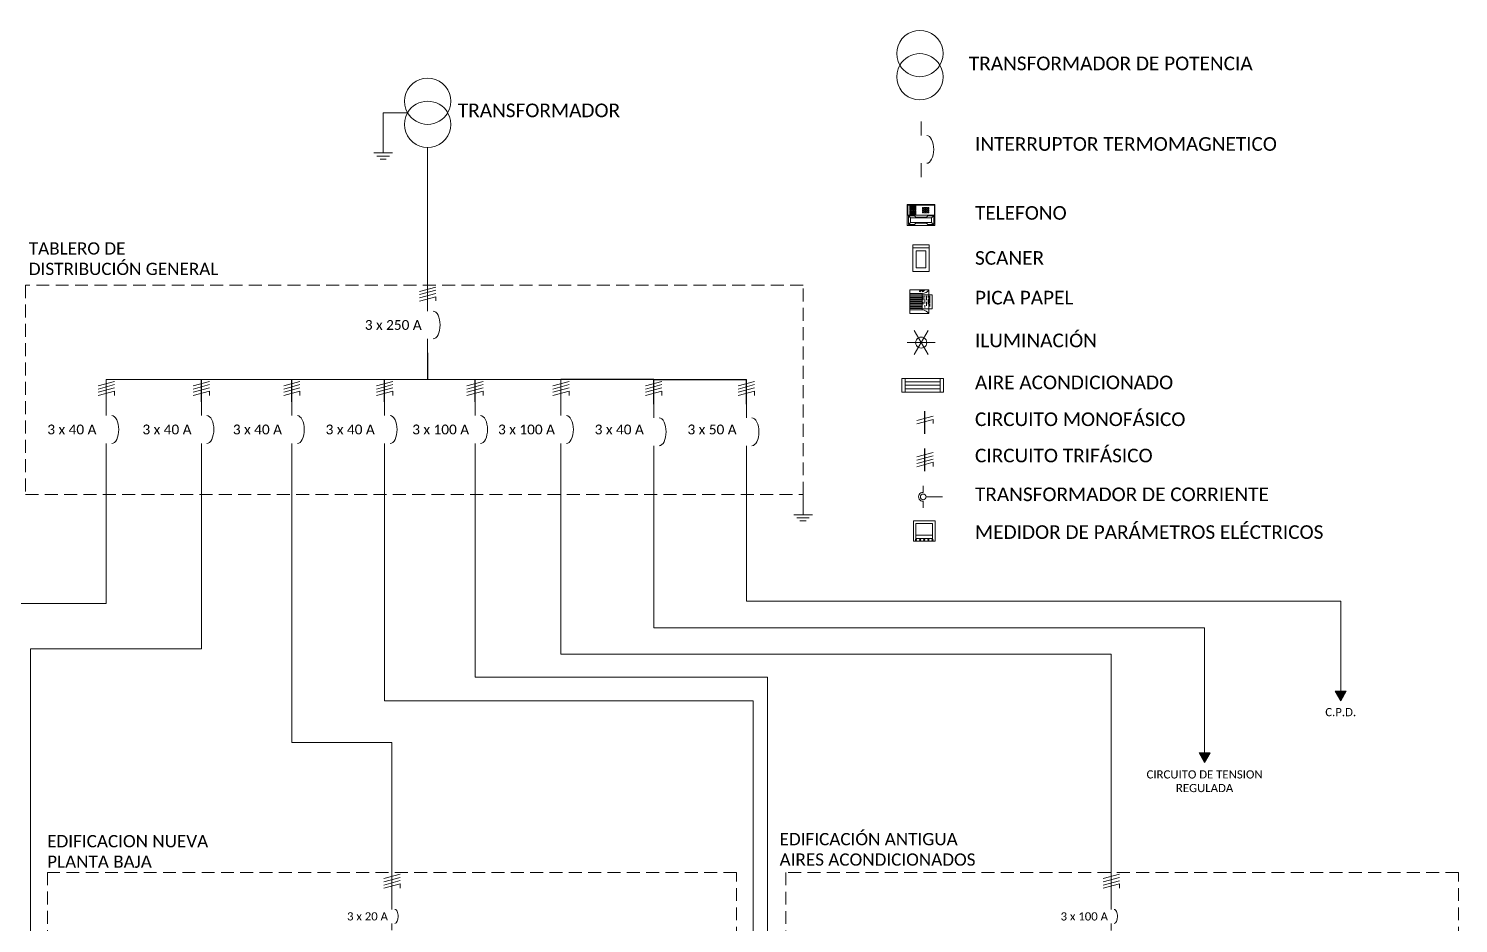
# Model space of a CAD drawing. Header units: inches. Extents: x 53 to 841, y 55 to 416.
# Drawn here: x 198.8 to 476.2, y 237.8 to 411.5 of the extents above; entities that cross this region are included whole.
import ezdxf

# ---------------------------------------------------------------- set-up
doc = ezdxf.new("R2010")
doc.units = ezdxf.units.IN
doc.header["$MEASUREMENT"] = 0
doc.linetypes.add('DASHED', pattern=[0.75, 0.5, -0.25])
for name, color, linetype in [('CONDUIT', 3, 'Continuous'), ('CONECTOR', 7, 'Continuous'), ('CONEX__ELÉCTRICAS_COMUNICACIÓN', 7, 'Continuous'), ('ELECTRICIDAD', 7, 'Continuous'), ('EQUIPO', 7, 'Continuous'), ('HVAC', 7, 'Continuous')]:
    doc.layers.add(name, color=color, linetype=linetype)
doc.styles.get("Standard").update_dxf_attribs({"font": 'arial.ttf'})

msp = doc.modelspace()

# ---------------------------------------------------------------- hatches: boundary and pattern name
h = msp.add_hatch(color=140)
h.dxf.hatch_style = 1
h.paths.add_polyline_path([(454.46, 282.84), (453.38, 282.84), (452.3, 282.84), (453.38, 280.97)])
h = msp.add_hatch(color=140)
h.dxf.hatch_style = 1
h.paths.add_polyline_path([(428.05, 270.85), (426.97, 270.85), (425.89, 270.85), (426.97, 268.98)])

# ---------------------------------------------------------------- linework, layer by layer
at = {"lineweight": 13}
for p, q in [((274.65, 360.44), (277.81, 361.29)), ((274.65, 359.81), (277.81, 360.65)), ((274.65, 359.17), (277.81, 360.02)), ((274.65, 358.54), (277.81, 359.38)), ((277.81, 359.38), (277.81, 358.58)), ((212.31, 342.13), (215.46, 342.97)), ((212.31, 341.49), (215.46, 342.34)), ((212.31, 340.86), (215.46, 341.7)), ((230.76, 342.13), (233.91, 342.97)), ((230.76, 341.49), (233.91, 342.34)), ((230.76, 340.86), (233.91, 341.7)), ((248.31, 342.13), (251.46, 342.97)), ((248.31, 341.49), (251.46, 342.34)), ((248.31, 340.86), (251.46, 341.7)), ((266.31, 342.13), (269.46, 342.97)), ((266.31, 341.49), (269.46, 342.34)), ((266.31, 340.86), (269.46, 341.7)), ((283.86, 342.13), (287.01, 342.97)), ((283.86, 341.49), (287.01, 342.34)), ((283.86, 340.86), (287.01, 341.7)), ((300.51, 342.13), (303.66, 342.97)), ((300.51, 341.49), (303.66, 342.34)), ((300.51, 340.86), (303.66, 341.7)), ((318.51, 342.13), (321.66, 342.97)), ((318.51, 341.49), (321.66, 342.34)), ((318.51, 340.86), (321.66, 341.7)), ((336.51, 342.13), (339.66, 342.97)), ((336.51, 341.49), (339.66, 342.34)), ((336.51, 340.86), (339.66, 341.7)), ((212.31, 340.22), (215.46, 341.07)), ((215.46, 341.07), (215.46, 340.26)), ((230.76, 340.22), (233.91, 341.07)), ((233.91, 341.07), (233.91, 340.26)), ((248.31, 340.22), (251.46, 341.07)), ((251.46, 341.07), (251.46, 340.26)), ((266.31, 340.22), (269.46, 341.07)), ((269.46, 341.07), (269.46, 340.26)), ((283.86, 340.22), (287.01, 341.07)), ((287.01, 341.07), (287.01, 340.26)), ((300.51, 340.22), (303.66, 341.07)), ((303.66, 341.07), (303.66, 340.26)), ((318.51, 340.22), (321.66, 341.07)), ((321.66, 341.07), (321.66, 340.26)), ((336.51, 340.22), (339.66, 341.07)), ((339.66, 341.07), (339.66, 340.26)), ((371.16, 335.39), (374.32, 336.24)), ((371.16, 334.76), (374.32, 335.6)), ((374.32, 335.6), (374.32, 334.8)), ((371.16, 328.32), (374.32, 329.17)), ((371.16, 327.69), (374.32, 328.54)), ((371.16, 327.06), (374.32, 327.9)), ((371.16, 326.42), (374.32, 327.27)), ((374.32, 327.27), (374.32, 326.46)), ((372.38, 321.43), (372.38, 322.7)), ((372.38, 318.45), (372.38, 319.72)), ((372.92, 320.56), (376.09, 320.56)), ((267.73, 246.49), (270.89, 247.34)), ((407.29, 246.48), (410.45, 247.32)), ((267.73, 245.86), (270.89, 246.7)), ((267.73, 245.22), (270.89, 246.07)), ((267.73, 244.59), (270.89, 245.43)), ((270.89, 245.43), (270.89, 244.63)), ((407.29, 245.84), (410.45, 246.69)), ((407.29, 245.21), (410.45, 246.06)), ((407.29, 244.58), (410.45, 245.42)), ((410.45, 245.42), (410.45, 244.61))]:
    msp.add_line(p, q, dxfattribs=at)
for p, q in [((276.23, 348.52), (276.23, 343.31)), ((232.34, 339.03), (232.34, 343.31)), ((249.89, 339.03), (249.89, 343.31)), ((267.89, 339.03), (267.89, 343.31)), ((285.44, 339.03), (285.44, 343.31)), ((320.09, 343.31), (302.09, 343.31)), ((320.09, 343.31), (338.09, 343.31)), ((320.09, 338.58), (320.09, 343.31)), ((338.09, 338.58), (338.09, 343.31)), ((372.64, 337.19), (372.64, 332.79)), ((372.64, 329.93), (372.64, 325.53))]:
    msp.add_line(p, q)
at = {"color": 140, "lineweight": 13, "ltscale": 0.2}
for p, q in [((453.38, 282.84), (452.3, 282.84)), ((452.3, 282.84), (453.38, 280.97)), ((453.38, 282.84), (454.46, 282.84)), ((454.46, 282.84), (453.38, 280.97)), ((426.97, 270.85), (425.89, 270.85)), ((425.89, 270.85), (426.97, 268.98)), ((426.97, 270.85), (428.05, 270.85)), ((428.05, 270.85), (426.97, 268.98))]:
    msp.add_line(p, q, dxfattribs=at)
at = {"color": 165, "linetype": 'DASHED', "lineweight": 13, "ltscale": 5}
for points in [[(198.24, 320.99), (349.07, 320.99), (349.07, 361.63), (198.24, 361.63)], [(202.49, 212.13), (336.14, 212.13), (336.14, 247.68), (202.49, 247.68)], [(345.71, 212.12), (476.21, 212.12), (476.21, 247.67), (345.71, 247.67)]]:
    msp.add_lwpolyline(points, close=True, dxfattribs=at)
at = {"lineweight": 13}
msp.add_circle((372.38, 320.56), 0.547, dxfattribs=at)
msp.add_arc((372.34, 320.57), 0.855, 87.7316, 272.2684, dxfattribs=at)
at = {"layer": 'CONDUIT', "color": 7, "lineweight": 13}
msp.add_line((370.97, 313.11), (374.19, 313.11), dxfattribs=at)
for points in [[(370.47, 315.9), (374.69, 315.9), (374.69, 311.96), (370.47, 311.96)], [(370.97, 315.4), (374.19, 315.4), (374.19, 312.46), (370.97, 312.46)]]:
    msp.add_lwpolyline(points, close=True, dxfattribs=at)
for centre in [(370.97, 312.21), (371.78, 312.21), (372.58, 312.21), (373.38, 312.21), (374.19, 312.21)]:
    msp.add_circle(centre, 0.118, dxfattribs=at)
at = {"layer": 'CONECTOR', "linetype": 'Continuous', "lineweight": 13}
msp.add_line((276.23, 359.32), (276.23, 388.36), dxfattribs=at)
at = {"layer": 'CONECTOR', "color": 140, "linetype": 'Continuous', "lineweight": 13}
for p, q in [((338.09, 327.78), (338.09, 300.34)), ((338.09, 300.34), (453.38, 300.34)), ((453.38, 300.34), (453.38, 282.84))]:
    msp.add_line(p, q, dxfattribs=at)
at = {"layer": 'CONECTOR', "linetype": 'Continuous', "lineweight": 13}
msp.add_lwpolyline([(302.09, 339.03), (302.09, 343.31), (213.89, 343.31), (213.89, 339.03)], dxfattribs=at)
at = {"layer": 'CONECTOR', "color": 140, "linetype": 'Continuous', "lineweight": 13}
for points in [[(213.89, 328.23), (213.89, 299.87), (121.52, 299.87), (121.52, 241.83)], [(136.04, 131.13), (136.04, 160.38), (199.19, 160.38), (199.19, 291.06), (232.34, 291.06), (232.34, 328.23)], [(269.31, 241.83), (269.31, 272.88), (249.89, 272.88), (249.89, 328.23)], [(267.89, 328.23), (267.89, 280.98), (339.39, 280.98), (339.39, 160.38), (282.6, 160.38), (282.6, 131.13)], [(401.24, 131.12), (401.24, 160.38), (342.19, 160.38), (342.19, 285.58), (285.44, 285.58), (285.44, 328.23)], [(302.09, 328.23), (302.09, 290.05), (408.87, 290.05), (408.87, 241.82)], [(320.09, 327.78), (320.09, 295.15), (426.97, 295.15)], [(426.97, 270.85), (426.97, 295.15), (426.97, 295.15)]]:
    msp.add_lwpolyline(points, dxfattribs=at)
at = {"layer": 'CONEX__ELÉCTRICAS_COMUNICACIÓN', "color": 7, "linetype": 'Continuous', "lineweight": 13}
for p, q in [((369.54, 375.08), (369.89, 374.73)), ((373.97, 374.73), (374.43, 375.08)), ((369.54, 373.43), (369.89, 373.79)), ((374.43, 373.43), (373.97, 373.79))]:
    msp.add_line(p, q, dxfattribs=at)
for points in [[(374.66, 373.24), (374.66, 377.29), (369.26, 377.29), (369.26, 373.24)], [(374.54, 375.27), (374.54, 377.17), (369.37, 377.17), (369.37, 375.27)], [(373.27, 375.08), (373.03, 374.84), (370.94, 374.84), (370.7, 375.08), (369.54, 375.08), (369.54, 373.43), (370.7, 373.43), (370.94, 373.67), (373.03, 373.67), (373.27, 373.43), (374.43, 373.43), (374.43, 375.08)], [(370, 376.51), (370, 377.1), (369.79, 377.1), (369.79, 376.51)], [(370, 376.28), (370, 376.51), (369.79, 376.51), (369.79, 376.28)], [(370, 375.57), (370, 376.16), (369.79, 376.16), (369.79, 375.57)], [(370, 375.33), (370, 375.57), (369.79, 375.57), (369.79, 375.33)], [(373.97, 373.79), (373.97, 374.73), (369.89, 374.73), (369.89, 373.79)], [(370.31, 376.51), (370.31, 377.1), (370.1, 377.1), (370.1, 376.51)], [(370.31, 376.28), (370.31, 376.51), (370.1, 376.51), (370.1, 376.28)], [(370.31, 375.57), (370.31, 376.16), (370.1, 376.16), (370.1, 375.57)], [(370.31, 375.33), (370.31, 375.57), (370.1, 375.57), (370.1, 375.33)], [(370.63, 376.51), (370.63, 377.1), (370.42, 377.1), (370.42, 376.51)], [(370.63, 376.28), (370.63, 376.51), (370.42, 376.51), (370.42, 376.28)], [(370.63, 375.57), (370.63, 376.16), (370.42, 376.16), (370.42, 375.57)], [(370.63, 375.33), (370.63, 375.57), (370.42, 375.57), (370.42, 375.33)], [(370.94, 376.51), (370.94, 377.1), (370.73, 377.1), (370.73, 376.51)], [(370.94, 376.28), (370.94, 376.51), (370.73, 376.51), (370.73, 376.28)], [(370.94, 375.57), (370.94, 376.16), (370.73, 376.16), (370.73, 375.57)], [(370.94, 375.33), (370.94, 375.57), (370.73, 375.57), (370.73, 375.33)], [(372.45, 376.48), (372.45, 376.74), (372.22, 376.74), (372.22, 376.48)], [(372.45, 376.09), (372.45, 376.35), (372.22, 376.35), (372.22, 376.09)], [(372.45, 375.7), (372.45, 375.96), (372.22, 375.96), (372.22, 375.7)], [(372.8, 376.48), (372.8, 376.74), (372.57, 376.74), (372.57, 376.48)], [(372.8, 376.09), (372.8, 376.35), (372.57, 376.35), (372.57, 376.09)], [(372.8, 375.7), (372.8, 375.96), (372.57, 375.96), (372.57, 375.7)], [(373.15, 376.48), (373.15, 376.74), (372.91, 376.74), (372.91, 376.48)], [(373.15, 376.09), (373.15, 376.35), (372.91, 376.35), (372.91, 376.09)], [(373.15, 375.7), (373.15, 375.96), (372.91, 375.96), (372.91, 375.7)], [(373.49, 376.48), (373.49, 376.74), (373.26, 376.74), (373.26, 376.48)], [(373.49, 376.09), (373.49, 376.35), (373.26, 376.35), (373.26, 376.09)], [(373.49, 375.7), (373.49, 375.96), (373.26, 375.96), (373.26, 375.7)]]:
    msp.add_lwpolyline(points, close=True, dxfattribs=at)
at = {"layer": 'ELECTRICIDAD', "color": 118, "linetype": 'Continuous', "lineweight": 13}
for p, q in [((267.6, 395.11), (267.6, 387.31)), ((267.6, 395.11), (272.32, 395.11)), ((265.8, 387.31), (269.4, 387.31)), ((266.4, 386.71), (268.8, 386.71)), ((267, 386.11), (268.2, 386.11)), ((349.07, 320.99), (349.07, 317.09)), ((347.27, 317.09), (350.87, 317.09)), ((347.87, 316.49), (350.27, 316.49)), ((348.47, 315.89), (349.67, 315.89))]:
    msp.add_line(p, q, dxfattribs=at)
at = {"layer": 'ELECTRICIDAD', "linetype": 'Continuous', "lineweight": 13}
for p, q in [((371.99, 393.4), (371.99, 390.7)), ((371.99, 385.3), (371.99, 382.6)), ((276.23, 359.32), (276.23, 356.62)), ((373.33, 348.18), (370.65, 352.82)), ((370.65, 348.18), (373.33, 352.82)), ((276.23, 351.22), (276.23, 348.52)), ((213.89, 339.03), (213.89, 336.33)), ((232.34, 339.03), (232.34, 336.33)), ((249.89, 339.03), (249.89, 336.33)), ((267.89, 339.03), (267.89, 336.33)), ((285.44, 339.03), (285.44, 336.33)), ((302.09, 339.03), (302.09, 336.33)), ((320.09, 338.58), (320.09, 335.88)), ((338.09, 338.58), (338.09, 335.88)), ((213.89, 330.93), (213.89, 328.23)), ((232.34, 330.93), (232.34, 328.23)), ((249.89, 330.93), (249.89, 328.23)), ((267.89, 330.93), (267.89, 328.23)), ((285.44, 330.93), (285.44, 328.23)), ((302.09, 330.93), (302.09, 328.23)), ((320.09, 330.48), (320.09, 327.78)), ((338.09, 330.48), (338.09, 327.78)), ((269.31, 241.83), (269.31, 240.48)), ((408.87, 241.82), (408.87, 240.47)), ((269.31, 237.78), (269.31, 236.43)), ((408.87, 237.77), (408.87, 236.42))]:
    msp.add_line(p, q, dxfattribs=at)
msp.add_lwpolyline([(374.69, 350.5), (371.99, 350.5), (369.29, 350.5)], dxfattribs=at)
for centre, major_axis, ratio, start_param, end_param in [((371.73, 406.62), (4.5, 0), 0.996536, -6.81282, -2.611958), ((371.73, 402.1), (4.51, 0), 0.996536, 0.523599, 2.617994), ((371.73, 402.09), (4.5, 0), 0.996536, -3.671689, 0.530096), ((371.73, 406.6), (4.51, 0), 0.996536, -2.617994, -0.523599), ((276.23, 397.37), (4.5, 0), 0.996536, -6.81282, -2.611958), ((276.23, 392.86), (4.51, 0), 0.996536, 0.523599, 2.617994), ((276.23, 392.84), (4.5, 0), 0.996536, -3.671689, 0.530096), ((276.23, 397.36), (4.51, 0), 0.996536, -2.617994, -0.523599), ((373.06, 388), (0, -2.7), 0.5, 1.570796, 3.141593), ((373.06, 388), (0, -2.7), 0.5, 0, 1.570796), ((277.3, 353.92), (0, -2.7), 0.5, 1.570796, 3.141593), ((277.3, 353.92), (0, -2.7), 0.5, 0, 1.570796), ((371.99, 350.5), (1.08, 0), 0.989743, 0, 3.141593), ((371.99, 350.5), (1.08, 0), 0.989743, -3.141593, 0), ((214.95, 333.63), (0, -2.7), 0.5, 1.570796, 3.141593), ((233.4, 333.63), (0, -2.7), 0.5, 1.570796, 3.141593), ((250.95, 333.63), (0, -2.7), 0.5, 1.570796, 3.141593), ((268.95, 333.63), (0, -2.7), 0.5, 1.570796, 3.141593), ((286.5, 333.63), (0, -2.7), 0.5, 1.570796, 3.141593), ((303.15, 333.63), (0, -2.7), 0.5, 1.570796, 3.141593), ((321.15, 333.18), (0, -2.7), 0.5, 1.570796, 3.141593), ((339.15, 333.18), (0, -2.7), 0.5, 1.570796, 3.141593), ((214.95, 333.63), (0, -2.7), 0.5, 0, 1.570796), ((233.4, 333.63), (0, -2.7), 0.5, 0, 1.570796), ((250.95, 333.63), (0, -2.7), 0.5, 0, 1.570796), ((268.95, 333.63), (0, -2.7), 0.5, 0, 1.570796), ((286.5, 333.63), (0, -2.7), 0.5, 0, 1.570796), ((303.15, 333.63), (0, -2.7), 0.5, 0, 1.570796), ((321.15, 333.18), (0, -2.7), 0.5, 0, 1.570796), ((339.15, 333.18), (0, -2.7), 0.5, 0, 1.570796), ((269.85, 239.13), (0, -1.35), 0.5, 1.570796, 3.141593), ((269.85, 239.13), (0, -1.35), 0.5, 0, 1.570796), ((409.4, 239.12), (0, -1.35), 0.5, 1.570796, 3.141593), ((409.4, 239.12), (0, -1.35), 0.5, 0, 1.570796)]:
    msp.add_ellipse(centre, major_axis=major_axis, ratio=ratio, start_param=start_param, end_param=end_param, dxfattribs=at)
at = {"layer": 'EQUIPO', "color": 7, "linetype": 'Continuous', "lineweight": 13}
for p, q in [((370.38, 368.89), (373.53, 368.89)), ((371.92, 360.74), (371.69, 360.52)), ((372.15, 360.74), (371.81, 360.4)), ((372.45, 360.74), (372.22, 360.52)), ((372.68, 360.74), (372.34, 360.4)), ((369.77, 360.03), (372.2, 360.03)), ((369.77, 359.75), (372.2, 359.75)), ((369.77, 359.51), (372.2, 359.51)), ((369.77, 359.27), (372.2, 359.27)), ((369.77, 359.03), (372.2, 359.03)), ((369.77, 358.79), (372.2, 358.79)), ((369.77, 358.55), (372.2, 358.55)), ((369.77, 358.32), (372.2, 358.32)), ((369.77, 358.08), (372.2, 358.08)), ((372.2, 356.84), (372.2, 360.03)), ((372.36, 359.55), (372.36, 358.75)), ((372.36, 358.43), (372.36, 357.96)), ((372.68, 359.55), (372.68, 359.23)), ((372.68, 359.07), (372.68, 358.12)), ((373.01, 359.55), (373.01, 358.75)), ((373.01, 358.43), (373.01, 357.64)), ((373.33, 359.55), (373.33, 359.23)), ((373.33, 358.91), (373.33, 357.96)), ((373.65, 359.55), (373.65, 358.12)), ((373.65, 357.96), (373.65, 357.48)), ((369.77, 357.84), (372.2, 357.84)), ((369.77, 357.6), (372.2, 357.6)), ((369.77, 357.36), (372.2, 357.36)), ((369.77, 357.12), (372.2, 357.12)), ((369.77, 356.84), (372.2, 356.84)), ((372.68, 357.8), (372.68, 357.32))]:
    msp.add_line(p, q, dxfattribs=at)
for points in [[(370.38, 364.33), (373.53, 364.33), (373.53, 369.46), (370.38, 369.46)], [(371, 365.02), (372.91, 365.02), (372.91, 368.32), (371, 368.32)], [(373.49, 356.13), (373.49, 360.74), (369.77, 360.74), (369.77, 356.13)], [(374.14, 359.79), (372.2, 359.79), (372.2, 357.08), (374.14, 357.08)]]:
    msp.add_lwpolyline(points, close=True, dxfattribs=at)
for centre, major_axis, ratio, start_param, end_param in [((360.31, 379.09), (12.75, -18.78), 0.258983, -0.149117, 0.101972), ((371.75, 360.46), (0.0808, 0), 0.984236, 0.785398, 3.926991), ((371.75, 360.46), (0.0808, 0), 0.984236, 3.926991, 7.068583), ((372.28, 360.46), (0.0808, 0), 0.984236, 0.785398, 3.926991), ((372.28, 360.46), (0.0808, 0), 0.984236, 3.926991, 7.068583), ((360.31, 337.78), (12.75, 18.78), 0.258983, -0.101972, 0.149117)]:
    msp.add_ellipse(centre, major_axis=major_axis, ratio=ratio, start_param=start_param, end_param=end_param, dxfattribs=at)
at = {"layer": 'HVAC', "color": 7, "linetype": 'Continuous', "lineweight": 13}
for p, q in [((368.9, 343.56), (368.9, 340.86)), ((368.9, 342.89), (375.65, 342.89)), ((368.9, 342.21), (375.65, 342.21)), ((368.9, 341.54), (375.65, 341.54)), ((375.65, 343.56), (375.65, 340.86))]:
    msp.add_line(p, q, dxfattribs=at)
msp.add_lwpolyline([(368.23, 340.86), (376.33, 340.86), (376.33, 343.56), (368.23, 343.56)], close=True, dxfattribs=at)

# ---------------------------------------------------------------- texts
at = {"lineweight": 13}
for s, insert, char_height, width, attachment_point in [('{\\fCalibri|b0|i0|c0|p34;\\H1.1111x;\\C7;TRANSFORMADOR DE POTENCIA}', (408.77, 404.68), 2.3813, 98.3335, 5), ('{\\fCalibri|b0|i0|c0|p34;\\H1.1111x;\\C7;TRANSFORMADOR }', (297.83, 395.56), 2.3813, 32.4, 5), ('{\\fCalibri|b0|i0|c0|p34;\\H1.1111x;\\C7;INTERRUPTOR TERMOMAGNETICO}', (411.71, 389.04), 2.3813, 98.3335, 5), ('\\pxql;{\\fCalibri|b0|i0|c0|p34;\\H1.1111x;\\C7;TELEFONO}', (423.85, 375.66), 2.3813, 82.8472, 5), ('{\\fCalibri|b0|i0|c0|p34;\\H1x;\\C10;TABLERO DE \\PDISTRIBUCIÓN GENERAL}', (198.85, 366.78), 2.3813, 40.7994, 4), ('\\pxql;{\\fCalibri|b0|i0|c0|p34;\\H1.1111x;\\C7;SCANER}', (423.85, 366.92), 2.3813, 82.8472, 5), ('\\pxql;{\\fCalibri|b0|i0|c0|p34;\\H1.1111x;\\C7;PICA PAPEL}', (423.85, 359.22), 2.3813, 82.8472, 5), ('\\pxql;{\\fCalibri|b0|i0|c0|p34;\\C7;ILUMINACIÓN}', (423.85, 350.91), 2.6458, 82.8472, 5), ('\\pxql;{\\fCalibri|b0|i0|c0|p34;\\C7;AIRE ACONDICIONADO}', (423.85, 342.76), 2.6458, 82.8472, 5), ('\\pxql;{\\fCalibri|b0|i0|c0|p34;\\C7;CIRCUITO MONOFÁSICO}', (423.85, 335.61), 2.6458, 82.8472, 5), ('\\pxql;{\\fCalibri|b0|i0|c0|p34;\\C7;CIRCUITO TRIFÁSICO}', (423.85, 328.57), 2.6458, 82.8472, 5), ('\\pxql;{\\fCalibri|b0|i0|c0|p34;\\C7;TRANSFORMADOR DE CORRIENTE}', (423.85, 321.04), 2.6458, 82.8472, 5), ('\\pxql;{\\fCalibri|b0|i0|c0|p34;\\C7;MEDIDOR DE PARÁMETROS ELÉCTRICOS}', (423.85, 313.71), 2.6458, 82.8472, 5), ('{\\fCalibri|b0|i0|c0|p34;\\H1.1111x;\\C7;C.P.D.}', (453.38, 278.77), 1.4287, 28.44, 5), ('\\C7;\\fCalibri|b0|i0|;\\H1.5874757766724;CIRCUITO DE TENSION \\PREGULADA', (426.97, 265.36), 1.4287, 28.44, 5), ('{\\fCalibri|b0|i0|c0|p34;\\H1.1111x;\\C10;EDIFICACIÓN ANTIGUA\\PAIRES ACONDICIONADOS}', (344.51, 252.13), 2.1431, 42.1108, 4), ('\\C10;\\fCalibri|b0|i0|;\\H2.38125;EDIFICACION NUEVA \\PPLANTA BAJA', (202.41, 251.73), 2.1431, 31.86, 4)]:
    msp.add_mtext(s, dxfattribs=dict(at, insert=insert, char_height=char_height, width=width, attachment_point=attachment_point))
at = {"layer": 'CONECTOR', "lineweight": 13, "char_height": 1.905, "width": 22.0273, "attachment_point": 5}
for s, insert in [('{\\fCalibri|b0|i0|c0|p34;\\C7;3 x 40 A}', (207.21, 333.63)), ('{\\fCalibri|b0|i0|c0|p34;\\C7;3 x 40 A}', (225.66, 333.63)), ('{\\fCalibri|b0|i0|c0|p34;\\C7;3 x 40 A}', (243.21, 333.63)), ('{\\fCalibri|b0|i0|c0|p34;\\C7;3 x 40 A}', (261.21, 333.63)), ('{\\fCalibri|b0|i0|c0|p34;\\C7;3 x 100 A}', (278.76, 333.63)), ('{\\fCalibri|b0|i0|c0|p34;\\C7;3 x 100 A}', (295.41, 333.63))]:
    msp.add_mtext(s, dxfattribs=dict(at, insert=insert))
at = {"layer": 'ELECTRICIDAD', "lineweight": 13, "attachment_point": 5}
for s, insert, char_height, width in [('{\\fCalibri|b0|i0|c0|p34;\\H1x;\\C7;3 x 250 A}', (269.56, 353.92), 1.905, 21.9994), ('{\\fCalibri|b0|i0|c0|p34;\\C7;3 x 40 A}', (313.41, 333.63), 1.905, 19.3128), ('{\\fCalibri|b0|i0|c0|p34;\\C7;3 x 50 A}', (331.41, 333.63), 1.905, 19.3128), ('{\\fCalibri|b0|i0|c0|p34;\\H1.1111x;\\C7;3 x 20 A}', (264.56, 239.13), 1.4287, 8.1483), ('{\\fCalibri|b0|i0|c0|p34;\\H1.1111x;\\C7;3 x 100 A}', (403.63, 239.12), 1.4287, 11.4447)]:
    msp.add_mtext(s, dxfattribs=dict(at, insert=insert, char_height=char_height, width=width))

doc.saveas('drawing.dxf')
